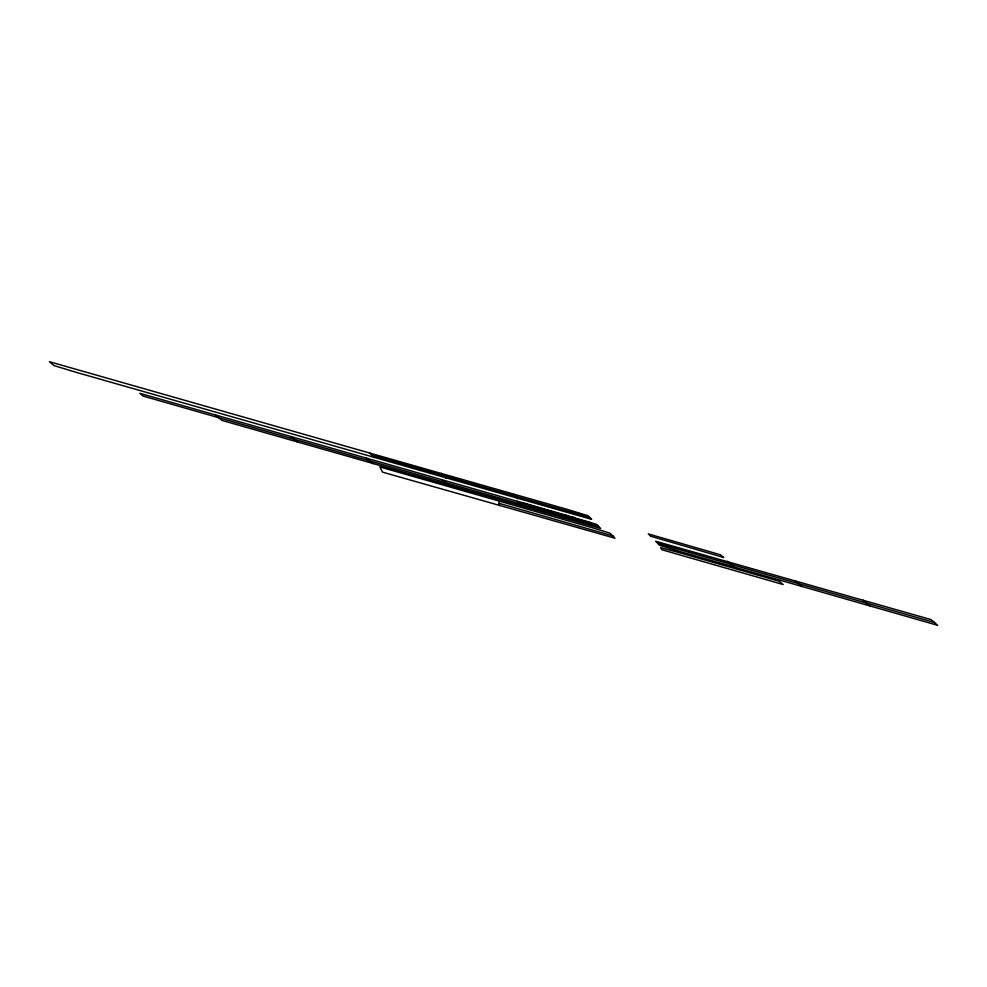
<?xml version="1.0" encoding="UTF-8"?>
<svg xmlns="http://www.w3.org/2000/svg" width="987" height="987" viewBox="0 0 987 987"><rect width="100%" height="100%" fill="white"/><g stroke="black" fill="none" stroke-linecap="round" stroke-linejoin="round"><path stroke-width="1.48" d="M499.57 505.652L499.077 501.051M369.335 452.786L372.013 455.229L589.745 517.484L591.608 519.347L75.654 372.185L54.038 365.609L49.35 361.686L566.378 509.132L587.944 515.695L589.745 517.484M575.076 517.805L139.833 393.332L143.152 396.083L598.541 526.318L600.676 528.44L221.902 420.388L215.252 414.898M533.227 506.467L590.682 522.95M574.027 518.743L529.772 506.097L530.809 506.948M657.712 543.368L934.553 622.538L937.65 625.314L681.042 551.844L659.674 545.33L655.627 541.234L930.803 619.528L934.553 622.538M498.978 503.284L612.902 535.916L614.963 538.211L382.524 472.144L379.847 466.925L592.323 527.724L609.769 533.079L612.902 535.916M572.83 517.274L596.592 524.356L598.541 526.318M441.818 479.694L448.653 485.308M734.266 567.081L727.234 561.319M524.22 506.936L517.287 501.273M290.881 436.525L297.605 442.053M590.201 522.555L592.249 524.245L534.905 507.836L532.252 505.665M572.978 517.891L575.076 519.606M565.687 515.14L566.735 515.991L521.432 502.482M559.271 514.523L560.32 515.387M550.931 510.921L551.98 511.772M544.516 510.304L545.564 511.167M536.188 506.701L537.224 507.552M366.35 458.116L373.086 463.668M795.14 580.738L802.123 586.512M869.868 605.907L863.02 600.145M441.275 473.365L446.013 478.103M513.178 493.919L517.941 498.669M372.013 455.229L374.061 457.524M678.723 552.473L660.636 547.686L661.783 549.734L783.222 584.551L779.064 581.22L678.723 552.473M723.582 557.482L650.643 536.225L648.323 533.905L720.189 554.706L723.582 557.482"/></g></svg>
